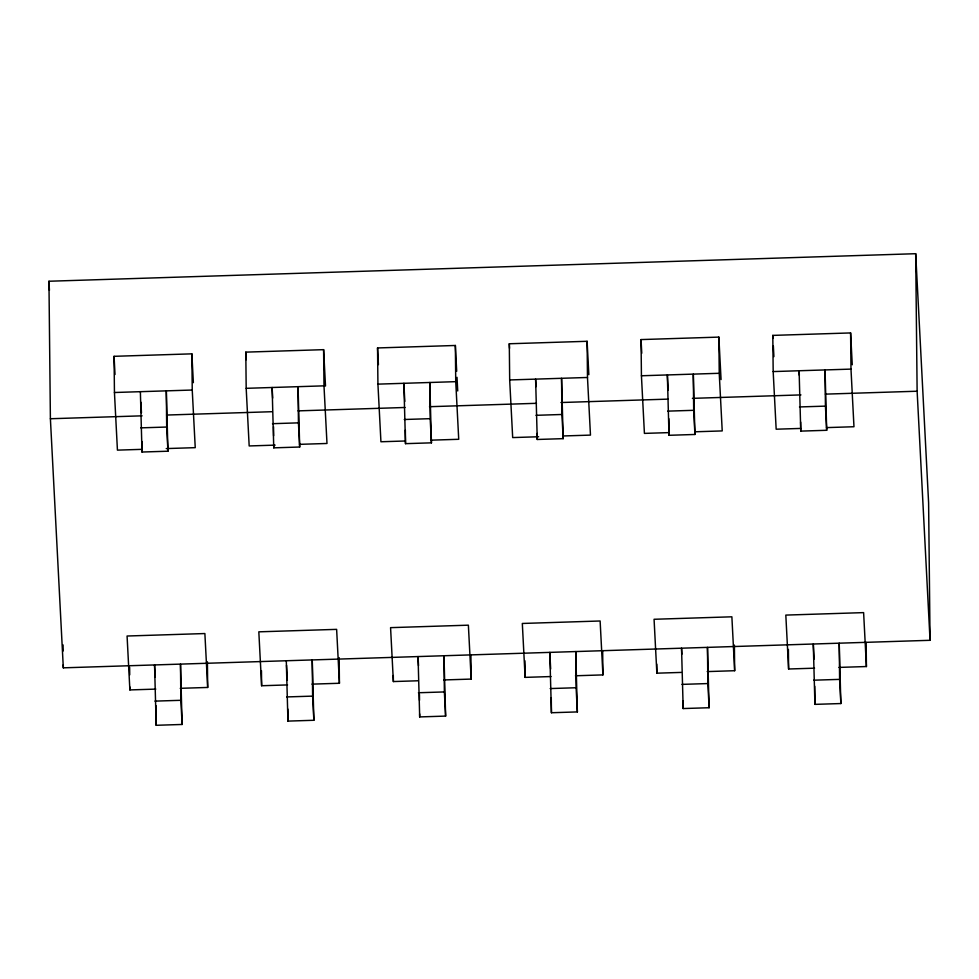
<?xml version="1.0" encoding="UTF-8"?>
<svg xmlns="http://www.w3.org/2000/svg" width="979" height="979" viewBox="0 0 979 979"><rect width="100%" height="100%" fill="white"/><g stroke="black" fill="none" stroke-linecap="round" stroke-linejoin="round"><path stroke-width="1.47" d="M48.95 281.242L915.683 253.708L928.606 502.802L930.05 640.303L63.317 667.837L50.394 418.743L48.95 281.242L49.427 290.347M141.833 449.349L117.431 450.132L114.445 392.506L114.066 356.319L191.86 353.847L193.365 382.654M275.111 445.127L249.18 445.947L246.182 388.32L245.802 352.134L323.608 349.662L325.505 386.056M405.33 440.991L380.929 441.762L377.931 384.135L377.551 347.949L455.357 345.477L456.691 371.261M538.609 436.756L512.678 437.576L509.68 379.95L509.3 343.764L587.106 341.292L588.844 374.663M668.828 432.62L644.415 433.391L641.429 375.765L641.049 339.578L718.855 337.106L721.058 379.571M800.577 428.435L776.163 429.206L773.177 371.579L772.798 335.393L850.604 332.933L852.256 364.775M114.445 392.506L192.239 390.034L191.86 353.847M246.182 388.32L323.988 385.848L323.608 349.662M377.931 384.135L455.737 381.663L455.357 345.477M509.68 379.95L587.486 377.478L587.106 341.292M641.429 375.765L719.235 373.293L718.855 337.106M773.177 371.579L850.984 369.107L850.604 332.933M50.394 418.743L142.102 415.83M166.565 415.047L272.04 411.706M298.032 410.874L405.037 407.484M429.487 406.701L536.492 403.311M560.955 402.528L667.959 399.126M692.41 398.355L800.944 394.904M825.407 394.133L917.127 391.221L915.683 253.708M140.756 427.86L166.687 427.04L166.308 390.854L167.947 451.209L142.004 452.029L140.376 391.673M272.505 423.687L298.436 422.855L298.057 386.668L299.684 447.024L273.753 447.844L272.125 387.5L272.676 398.074M404.254 419.501L430.185 418.669L429.805 382.483L431.433 442.838L405.502 443.658L403.874 383.315L404.804 401.439M535.99 415.316L561.934 414.484L561.554 378.31L563.182 438.653L537.251 439.473L535.611 379.13L536.015 386.681M667.739 411.131L693.683 410.311L693.303 374.125L694.931 434.468L669 435.3L667.36 374.945L668.143 390.046M799.488 406.946L825.432 406.126L825.052 369.94L826.68 430.283L800.749 431.115L799.109 370.76L799.341 375.287M166.246 448.578L195.237 447.66L192.239 390.034M299.525 444.344L326.986 443.475L323.988 385.848M431.274 440.158L458.723 439.29L455.737 381.663M563.011 435.973L590.472 435.104L587.486 377.478M694.76 431.8L722.221 430.919L719.235 373.293M826.509 427.615L853.969 426.734L850.984 369.107M180.222 688.323L207.683 687.454L204.88 633.548L127.074 636.02L129.877 689.926L155.808 689.106M311.971 684.137L339.419 683.269L336.629 629.362L258.823 631.834L261.626 685.741L287.557 684.921M443.707 679.952L471.168 679.083L468.378 625.177L390.572 627.649L393.374 681.555L417.776 680.784M575.456 675.779L602.917 674.898L600.127 620.992L522.321 623.464L525.111 677.37L551.055 676.55M707.205 671.594L734.666 670.713L731.876 616.807L654.07 619.279L656.86 673.185L681.274 672.414M838.954 667.409L866.415 666.54L863.613 612.621L785.819 615.093L788.609 669L814.552 668.18M154.939 701.123L180.87 700.303L180.491 664.117L182.118 724.46L156.187 725.292L154.56 664.937L155.184 677.015M286.676 696.938L312.619 696.118L312.24 659.932L313.867 720.275L287.936 721.107L286.296 660.752M418.425 692.753L444.368 691.933L443.989 655.746L445.616 716.09L419.685 716.922L418.045 656.566L418.522 665.634M550.174 688.567L576.105 687.747L575.738 651.561L577.365 711.917L551.434 712.736L549.794 652.381L550.663 669M681.922 684.382L707.854 683.562L707.474 647.376L709.114 707.731L683.183 708.551L681.543 648.196L681.861 654.241M813.671 680.197L839.603 679.377L839.223 643.191L840.863 703.546L814.92 704.366L813.292 644.011L814.075 659.124M917.127 391.221L930.05 640.303M825.432 406.126L826.68 430.283M839.603 679.377L840.863 703.546M772.798 335.393L772.957 338.428M773.349 346.015L773.899 356.625M693.683 410.311L694.931 434.468M707.854 683.562L709.114 707.731M641.049 339.578L641.759 353.235M561.934 414.484L563.182 438.653M576.105 687.747L577.365 711.917M509.3 343.764L509.545 348.316M457.009 377.319L457.719 390.976M430.185 418.669L431.433 442.838M444.368 691.933L445.616 716.09M377.551 347.949L378.42 364.629M298.436 422.855L299.684 447.024M312.619 696.118L313.867 720.275M286.541 665.279L287.324 680.381M245.802 352.134L246.206 359.721M166.687 427.04L167.947 451.209M180.87 700.303L182.118 724.46M140.927 402.247L141.465 412.82M114.066 356.319L115.008 374.516M866.158 642.408L866.415 666.54M814.736 686.279L814.92 704.366M800.651 422.059L800.749 431.115M788.401 649.407L788.609 669M734.397 645.088L734.666 670.713M683.097 701.013L683.183 708.551M668.828 418.706L669 435.3M656.774 664.141L656.86 673.185M602.672 650.778L602.917 674.898M551.275 697.66L551.434 712.736M537.19 433.452L537.251 439.473M524.94 660.788L525.111 677.37M470.923 654.963L471.168 679.083M419.44 694.307L419.514 700.34M419.648 713.899L419.685 716.922M405.355 430.099L405.502 443.658M393.301 675.522L393.374 681.555M339.162 657.643L339.419 683.269M287.814 709.041L287.936 721.107M273.533 426.734L273.63 435.79M273.728 444.833L273.753 447.844M261.466 670.664L261.626 685.741M207.413 661.828L207.683 687.454M155.979 705.688L156.187 725.292M141.894 441.48L142.004 452.029M129.632 667.311L129.718 674.849M129.84 686.915L129.877 689.926M63.072 644.916L63.145 651.023M63.28 664.778L63.317 667.837"/></g></svg>
